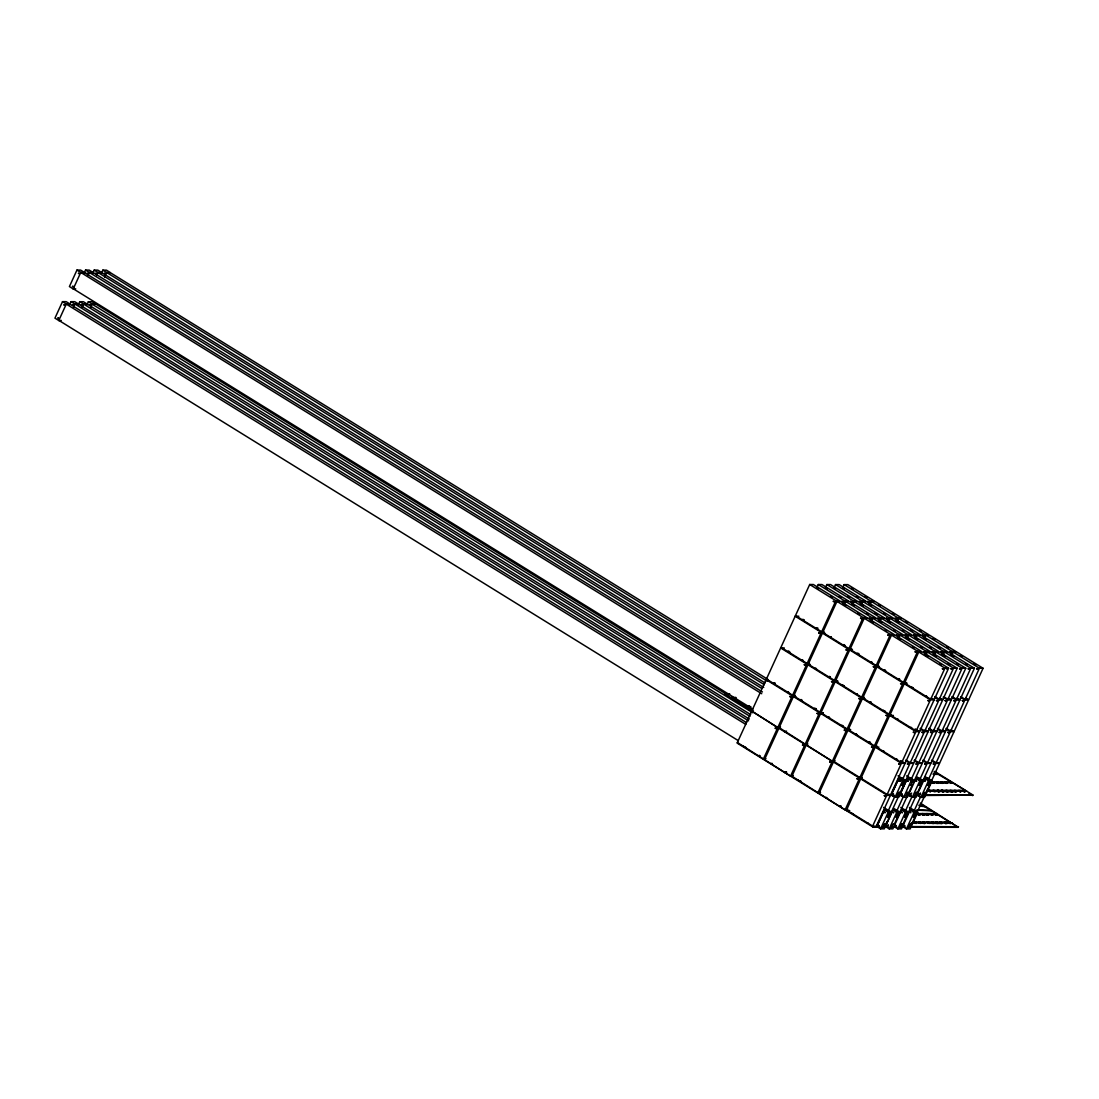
<?xml version="1.0" encoding="UTF-8"?>
<svg xmlns="http://www.w3.org/2000/svg" width="1099" height="1099" viewBox="0 0 1099 1099"><rect width="100%" height="100%" fill="white"/><g stroke="black" fill="none" stroke-linecap="round" stroke-linejoin="round"><path stroke-width="1.5" d="M888.033 825.747L888.39 824.786M911.167 793.835L911.648 793.066M919.808 793.863L920.44 792.97M62.506 301.648L66.325 304.011L69.993 304.025L66.174 301.662L62.506 301.648L54.95 318.147L58.769 320.51L61.283 320.413M73.221 288.927L80.776 272.428L84.444 272.442L80.625 270.079L76.957 270.079L69.416 286.564L73.221 288.927L75.735 288.831M58.769 320.51L66.325 304.011M69.718 304.684L71.092 301.675L74.759 301.689L78.579 304.052L74.911 304.038L73.551 307.116M84.17 273.102L85.543 270.093L89.225 270.107L763.723 687.452M88.016 275.533L89.362 272.456L93.03 272.47M78.359 304.698L79.732 301.703L83.4 301.717L750.617 714.556M92.811 273.129L94.184 270.12L97.852 270.134L101.671 272.497L98.003 272.483L94.184 270.12M82.191 307.129L83.551 304.066L87.219 304.08L83.551 304.176M96.657 275.561L98.003 272.483L764.382 684.759M87 304.725L88.373 301.73L92.041 301.744L728.637 695.64M101.451 273.143L102.825 270.148L106.493 270.162L110.312 272.525L106.644 272.511L104.611 277.058M90.832 307.157L92.192 304.093L95.86 304.107M724.612 693.922L778.326 727.923L724.612 693.922L729.736 693.936M751.62 711.396L737.099 743.075L791.088 776.471L737.374 742.484M751.908 710.765L766.14 679.677L792.31 695.859L794.756 695.873M784.329 647.957L780.661 647.957L766.429 679.045L792.599 695.227L795.044 695.241M798.849 616.237L795.181 616.223L780.949 647.325L807.133 663.508L809.578 663.521M809.702 584.503L835.886 600.7L839.554 600.713L813.37 584.517L809.702 584.503L795.47 615.605L821.654 631.788L824.099 631.801M742.951 745.933L744.037 746.537M816.873 587.649L818.288 584.531L821.956 584.544L848.14 600.741L844.472 600.727L818.288 584.531M825.459 587.663L826.874 584.558L830.542 584.572L856.725 600.768L853.058 600.755L826.874 584.558M834.086 587.69L835.515 584.586L839.183 584.599L865.366 600.782L861.698 600.782L835.515 584.586M792.31 695.859L778.078 726.947L780.524 726.961M792.599 695.227L806.845 664.139L809.29 664.153M807.133 663.508L821.365 632.42L823.81 632.433M821.654 631.788L835.886 600.7M842.727 587.718L844.156 584.613L847.824 584.613L874.007 600.81L870.339 600.796L844.156 584.613M764.643 759.34L793.409 696.532L795.855 696.546M810.375 664.826L807.93 664.813L793.698 695.901L819.868 712.097L834.1 681.009L837.933 681.064M824.896 633.106L822.45 633.093L808.218 664.181L834.388 680.377L836.834 680.391M836.971 601.373L863.155 617.569L866.823 617.583L840.639 601.387L836.971 601.373L822.739 632.461L848.923 648.657L851.368 648.671M784.452 731.7L786.568 731.11M843.043 603.832L844.472 600.727M844.128 604.505L845.557 601.4L849.225 601.414L875.408 617.597L871.741 617.597L845.557 601.4M851.629 603.859L853.058 600.755M852.714 604.532L854.143 601.428L857.811 601.441L883.994 617.624L880.326 617.624L854.143 601.428M860.27 603.887L861.698 600.782M861.355 604.56L862.784 601.455L866.452 601.455L892.635 617.652L888.967 617.638L862.784 601.455M786.609 772.089L784.974 772.693L786.334 772.693M868.911 603.914L870.339 600.796M823.398 712.784L819.579 712.729L805.347 743.817L807.792 743.831M834.388 680.377L848.634 649.289L852.453 649.344M848.923 648.657L863.155 617.569M869.996 604.587L871.425 601.469L875.092 601.483L901.262 617.679L897.595 617.665L871.425 601.469M806.144 745.122L791.637 776.814L845.626 810.21L791.912 776.21M806.432 744.49L820.665 713.402L823.11 713.402M837.644 681.682L835.199 681.682L820.953 712.77L847.137 728.967L849.582 728.967M852.165 649.962L849.719 649.962L835.487 681.05L861.657 697.247L864.102 697.247M864.24 618.242L890.424 634.439L894.091 634.439L867.908 618.256L864.24 618.242L850.008 649.33L876.178 665.527L878.623 665.527M797.489 779.658L798.575 780.263M870.312 620.701L871.741 617.597M871.397 621.375L872.826 618.27L876.494 618.27L902.677 634.466L899.009 634.453L872.826 618.27M878.898 620.729L880.326 617.624M879.983 621.402L881.412 618.284L885.08 618.297L911.263 634.494L907.595 634.48L881.412 618.284M887.539 620.756L888.967 617.638M888.624 621.43L890.053 618.311L893.721 618.325L919.89 634.521L916.223 634.508L890.053 618.311M896.18 620.77L897.595 617.665M832.328 761.319L818.096 792.406L820.541 792.406M850.667 729.64L846.848 729.599L832.616 760.687L835.061 760.687M847.137 728.967L861.369 697.879L863.814 697.879M861.657 697.247L875.889 666.159L878.335 666.159M876.178 665.527L890.424 634.439M897.265 621.443L898.694 618.339L902.361 618.352L928.531 634.549L924.863 634.535L898.694 618.339M819.181 793.08L847.933 730.272L850.379 730.272M864.899 698.552L862.454 698.552L848.222 729.64L874.406 745.836L876.851 745.836M879.434 666.832L876.988 666.832L862.742 697.92L888.926 714.103L903.158 683.015L906.977 683.07M891.509 635.112L917.692 651.295L921.347 651.309L895.177 635.112L891.509 635.112L877.277 666.2L903.447 682.383L905.892 682.397M897.581 637.571L899.009 634.453M898.666 638.244L900.095 635.126L903.763 635.14L929.933 651.336L926.265 651.322L900.095 635.126M906.167 637.599L907.595 634.48M907.252 638.258L908.681 635.153L912.349 635.167L938.519 651.364L934.851 651.35L908.681 635.153M914.808 637.612L916.223 634.508M915.893 638.285L917.322 635.181L920.989 635.195L947.159 651.391L943.491 651.377L917.322 635.181M839.773 805.814L841.339 806.419L840.364 806.103M923.448 637.64L924.863 634.535M876.562 746.468L874.117 746.455L859.885 777.556L862.33 777.556M874.406 745.836L888.638 714.735L891.083 714.748M903.447 682.383L917.692 651.295M924.534 638.313L925.949 635.208L929.617 635.222L955.8 651.405L952.132 651.405L925.949 635.208M879.818 827.094L873.004 827.066L846.285 810.54L860.682 778.848M860.97 778.229L875.202 747.128L878.87 747.141M893.391 715.422L889.723 715.408L875.491 746.496L901.675 762.692L905.342 762.706L919.575 731.618L915.206 728.912M906.689 683.702L904.257 683.688L890.011 714.776L916.195 730.972L919.863 730.986L934.095 699.898L931.183 698.099M918.778 651.968L904.546 683.056L930.716 699.252L934.384 699.266L948.616 668.178L922.446 651.982L918.778 651.968L944.948 668.165L948.616 668.178M924.85 654.427L926.265 651.322M852.137 813.397L853.222 814.002M925.935 655.1L927.364 651.995L931.032 652.009L957.202 668.206L942.969 699.294L939.302 699.28L934.947 696.587M933.436 654.454L934.851 651.35M934.521 655.128L935.95 652.023L939.618 652.037L965.787 668.219L951.555 699.321L947.888 699.307L943.533 696.601M942.077 654.482L943.491 651.377M943.162 655.155L944.577 652.05L948.245 652.05L974.428 668.247L960.196 699.335L956.528 699.335L952.16 696.629M867.166 822.684L868.251 823.288M950.717 654.509L952.132 651.405M905.054 763.338L901.386 763.324L887.154 794.412L890.822 794.426L905.054 763.338L900.685 760.632M901.675 762.692L915.907 731.604L919.575 731.618M916.195 730.972L930.427 699.884L934.095 699.898M930.716 699.252L944.948 668.165M833.413 761.992L887.401 795.374L891.083 794.783M873.004 827.066L879.227 826.489M951.803 655.183L953.218 652.078L956.886 652.078L983.069 668.274L968.837 699.362L965.169 699.349L960.801 696.656M884.338 809.977L876.782 826.475L880.601 828.838L884.269 828.852L891.825 812.353L888.006 809.99L884.338 809.977L888.143 812.34L891.825 812.353M898.79 778.408L891.234 794.893L895.053 797.256L898.721 797.27L906.277 780.771L902.458 778.408L898.79 778.408L902.609 780.757L906.277 780.771M876.878 826.366L884.338 810.087M891.344 794.783L898.79 778.518L902.403 778.518L898.034 775.812M888.335 810.622L894.737 796.624M902.856 778.889L909.972 763.352L913.64 763.365L899.408 794.453M910.26 762.72L924.493 731.632L928.16 731.646L913.928 762.733L910.26 762.72L905.892 760.027M924.781 731L939.013 699.912L942.681 699.926L928.449 731.014L924.781 731L920.413 728.307M939.302 699.28L953.534 668.192L957.202 668.206M880.601 828.838L888.143 812.34M895.053 797.256L902.609 780.757M885.588 824.621L887.017 821.503M888.445 818.398L899.119 795.085M892.924 810.004L896.743 812.367L900.411 812.381L896.592 810.018L892.924 810.004L885.368 826.503L889.187 828.866L892.855 828.88L901.565 810.032L905.233 810.045M911.044 778.435L907.376 778.422L899.82 794.92L903.639 797.283L907.307 797.297L916.016 778.449L919.684 778.463L923.503 780.826L919.836 780.812L916.016 778.449M896.921 810.636L903.323 796.651M910.728 780.469L918.558 763.379L922.226 763.393L913.681 782.035M918.846 762.747L933.078 731.659L936.746 731.659L922.514 762.761L918.846 762.747L914.478 760.041M933.367 731.027L947.599 699.939L951.267 699.939L937.035 731.041L933.367 731.027L928.998 728.321M947.888 699.307L962.12 668.219L965.787 668.219M889.187 828.866L896.743 812.367M903.639 797.283L911.195 780.785L914.863 780.798L906.62 775.839M894.174 824.648L907.705 795.113M907.994 794.481L912.252 785.153M904.848 812.216L911.964 796.679M919.368 780.496L927.199 763.407L930.867 763.407L917.335 792.942M927.487 762.775L941.719 731.687L945.387 731.687L931.155 762.775L927.487 762.775L923.119 760.068M942.008 731.055L956.24 699.953L959.908 699.967L945.676 731.055L942.008 731.055L937.639 728.349M956.528 699.335L970.76 668.233L974.428 668.247M894.009 826.53L897.828 828.893L905.37 812.395L909.052 812.408L900.809 807.449M908.461 794.948L912.28 797.311L919.836 780.812M902.815 824.662L915.632 796.693M913.873 810.073L910.192 810.059L901.496 828.907L897.828 828.893M917.102 794.975L920.921 797.338L924.589 797.352L932.144 780.853L928.325 778.49L924.657 778.477L915.948 797.324L912.28 797.311M913.489 812.243L920.605 796.706M928.71 778.971L935.84 763.42L939.508 763.434L925.976 792.97M936.128 762.788L950.36 731.7L954.028 731.714L939.796 762.802L936.128 762.788L931.76 760.096M950.649 731.069L964.881 699.981L968.549 699.994L954.317 731.082L950.649 731.069L946.28 728.376M965.169 699.349L979.401 668.261L983.069 668.274M906.455 828.921L914.011 812.422L917.679 812.436L910.137 828.921L906.455 828.921L902.65 826.558M920.921 797.338L928.476 780.839L932.144 780.853M910.741 826.242L924.273 796.706M924.74 806.666L919.355 806.048M930.853 810.458L917.5 809.812M931.512 810.787L916.456 810.142M937.049 814.373C934.191 812.202 936.609 815.898 937.365 813.631L915.206 813.576M945.305 823.508L952.393 822.931L911.456 822.808M908.804 827.176L958.232 827.313L920.303 803.081M924.905 795.484L972.903 795.03L934.699 771.388M900.012 780.51L900.699 779.74M929.878 782.763C930.565 779.988 927.68 784.7 929.878 782.763L951.789 782.804M946.885 669.305L946.761 668.412M804.111 620.482L802.49 619.699L803.919 620.221M828.083 716.85L829.608 717.661L828.825 717.07M871.397 702.797L869.735 702.055L871.026 702.426M919.575 796.28L918.75 796.061L919.327 795.333M74.169 304.657L74.196 305.371M906.496 794.811C904.546 798.808 908.035 791.775 909.835 794.838M97.261 273.102L97.289 273.802M920.385 793.629L920.44 794.398M74.21 286.083L74.155 286.866M82.961 304.643L82.988 305.44M900.603 780.469L900.631 781.252M801.707 659.84L803.232 660.636L802.243 659.963M858.896 653.63L857.838 653.328M830.363 677.561L828.88 676.723L830.294 677.245M911.662 687.15L913.187 687.947L912.623 687.466M799.468 780.812L800.374 780.812M954.701 790.95L956.556 791.816L933.463 791.321M958.891 790.978L960.856 791.829L958.52 790.964M936.018 822.629L937.873 823.494M940.304 822.643L942.159 823.508L928.064 823.247M74.911 304.148L78.524 304.162L749.271 719.034M95.805 304.217L92.192 304.203L752.719 712.756M735.849 697.384L729.915 697.975L731.288 697.975M732.951 698.236L736.316 698.25M745.191 705.805L749.491 705.819M744.916 706.41L747.251 707.275M746.592 706.671L750.878 706.684M746.303 707.275L745.287 706.423L746.922 707.22M780.235 727.593L777.79 727.579L763.558 758.667L766.003 758.681M807.504 744.463L805.059 744.449L790.827 775.537L793.272 775.551M744.449 746.743L745.905 747.389M759.066 755.824L760 755.824L759.313 755.398M771.306 763.393L772.24 763.407M933.394 773.504L936.76 773.504M933.106 774.355L938.148 774.369M862.042 778.188L859.597 778.174L845.365 809.276L847.81 809.276M907.389 778.532L911.002 778.545M916.016 778.559L919.629 778.573L916.717 776.773M924.657 778.587L928.27 778.6L925.358 776.801M931.87 781.884L950.401 781.939L951.459 782.749L950.456 782.062M936.774 782.502L938.628 783.367M926.993 790.263L964.029 790.373L965.087 791.17L964.098 790.497M942.145 790.964L943.354 791.72L941.348 790.909L942.75 791.775M963.754 790.978L964.812 791.775L963.232 791.184M926.787 791.129L966.79 791.239L934.04 771.828M925.179 794.893L972.903 795.03M887.401 795.374L894.215 795.401M897.622 795.415L902.746 795.429M907.856 795.442L911.263 795.442M916.374 795.47L919.794 795.47M918.888 805.196L922.253 805.196M846.285 810.54L849.692 810.554M921.745 814.194L928.531 815.073M915.508 814.428L937.392 814.496M912.596 821.956L949.632 822.066M948.89 822.67L950.745 823.522M883.514 826.503L886.92 826.503M910.783 826.585L958.52 826.723M884.942 827.107L888.349 827.121M893.46 827.135L896.866 827.135M901.991 827.162L905.397 827.162M870.903 661.859L872.29 662.656L871.727 662.175M897.279 718.883L898.295 719.296M856.725 734.572L855.201 733.775L856.671 734.256M958.987 790.964L960.526 791.761L958.932 791.17M789.604 651.611L788.587 651.199M899.559 678.921L898.735 678.619M787.502 691.614L788.711 692.356L787.928 691.779M815.98 708.635L815.156 708.333M936.925 782.515L938.106 783.051M947.448 791.129L945.923 790.318M934.576 791.088L933.037 790.291M930.276 791.074L928.751 790.277M918.228 814.194C922.212 815.321 916.854 812.559 918.998 814.222M949.041 822.684L950.429 823.467L948.959 822.986M803.932 619.85L802.819 619.273M830.391 636.678L831.38 637.351L830.817 636.87M925.825 695.708L926.745 696.23M830.322 676.874L829.319 676.393M842.933 685.199L844.128 685.941L842.48 685.254M856.767 693.703L857.399 694.005M869.804 741.646L869.913 742.168M883.143 750.713L883.939 751.125M897.306 759.821L896.111 759.079L897.416 759.45M946.17 782.048L947.489 782.79M942.2 782.653L940.868 781.911M937.9 782.639L936.582 781.897M959.798 790.483L961.13 791.225M933.614 782.625L932.282 781.884M955.512 790.469L956.831 791.211M951.212 790.456L952.545 791.198M931.787 822.931L933.257 823.426L932.474 822.835M928.284 823.343L928.174 822.821M923.778 823.233L924.671 823.398L923.668 822.725M914.876 822.629L916.085 823.371L914.972 823.11M817.148 628.133L817.835 628.024M844.636 645.086L843.73 644.563M885.148 670.5L884.255 670.335L885.835 670.926M816.09 668.48L815.197 668.329L816.488 668.7M871.012 702.096L870.216 701.684M911.524 727.511L910.645 727.428L911.62 728.033M842.466 725.505L841.587 725.409L843.153 725.931M938.065 791.033L939.054 791.706L937.955 791.445M927.529 814.936L926.581 814.222L928.188 814.95M923.242 814.936L922.281 814.208L923.902 814.936M918.943 814.922L918.146 814.496M758.777 755.617L759.588 755.617M919.382 822.711L920.371 823.385L919.272 823.124M786.266 772.57L785.359 772.048M885.313 670.294L884.626 669.868M774.259 683.029L775.152 683.029M801.734 699.994L800.979 699.486M801.775 700.31L800.676 700.049L802.256 700.64M933.655 791.431L935.098 791.747M935.895 814.881L935.167 814.249L936.705 814.881M931.609 814.867L930.867 814.235L932.419 814.867M918.846 814.4L919.602 814.922M826.956 797.778L826.256 797.352M844.65 645.415L843.359 645.044L844.939 645.621M945.786 783.065L945.222 782.584L946.692 783.079M941.486 783.051L940.923 782.57L942.393 783.065M953.218 652.078L979.401 668.261M944.577 652.05L970.76 668.233M935.95 652.023L962.12 668.219M927.364 651.995L953.534 668.192M965.636 698.195L968.549 699.994M960.512 697.288L964.881 699.981M956.995 698.167L959.908 699.967M951.871 697.261L956.24 699.953M948.355 698.14L951.267 699.939M943.244 697.233L947.599 699.939M939.769 698.126L942.681 699.926M934.658 697.206L939.013 699.912M795.181 616.223L821.365 632.42M822.45 633.093L848.634 649.289M849.719 649.962L875.889 666.159M876.988 666.832L903.158 683.015M904.257 683.688L930.427 699.884M951.116 729.915L954.028 731.714M945.992 729.008L950.36 731.7M942.475 729.887L945.387 731.687M937.351 728.98L941.719 731.687M933.834 729.873L936.746 731.659M928.71 728.953L933.078 731.659M925.248 729.846L928.16 731.646M920.124 728.925L924.493 731.632M780.661 647.957L806.845 664.139M807.93 664.813L834.1 681.009M835.199 681.682L861.369 697.879M862.454 698.552L888.638 714.735M889.723 715.408L915.907 731.604M931.471 760.728L935.84 763.42M922.83 760.7L927.199 763.407M968.961 793.354L972.629 795.621M935.826 773.504L937.213 774.369M949.454 781.939L950.855 782.804M963.095 790.373L965.142 791.829M914.189 760.673L918.558 763.379M962.82 790.978L964.208 791.829M945.167 781.925L946.555 782.79M958.795 790.36L960.196 791.225M947.214 783.395L944.893 782.529L946.28 783.395M941.816 781.911L943.203 782.776M954.509 790.346L955.896 791.211M942.928 783.381L940.593 782.515L941.994 783.381M905.603 760.645L909.972 763.352M954.234 790.95L955.622 791.802M937.516 781.897L938.903 782.763M950.209 790.332L951.61 791.198M952.27 791.802L949.934 790.937L951.336 791.802M936.307 782.502L937.694 783.367M110.257 272.634L767.885 679.388M933.23 781.897L934.617 782.749M946.857 790.318L948.245 791.184M934.342 783.353L932.474 782.488L933.807 783.038M947.97 791.788L945.648 790.923L947.036 791.788M793.409 696.532L819.579 712.729M820.665 713.402L846.848 729.599M847.933 730.272L874.117 746.455M875.202 747.128L901.386 763.324M932.007 782.488L933.408 783.353M102.825 270.148L767.184 681.188M924.657 778.477L928.476 780.839M942.571 790.318L943.959 791.17M941.623 790.305L943.684 791.775M101.63 272.607L765.069 682.974M938.271 790.305L939.659 791.156M937.337 790.291L939.384 791.761M937.763 791.335L938.45 791.761M933.985 790.291L935.373 791.143M929.685 790.277L931.073 791.129M85.543 270.093L761.566 688.345M907.376 778.422L911.195 780.785M84.403 272.552L762.431 691.944M76.957 270.079L761.731 693.73M920.399 803.987L952.119 823.536M953.341 824.291L958.232 827.313M920.728 804.262L923.641 806.062M935.07 813.631L936.458 814.496M948.698 822.066L950.086 822.917M921.319 805.196L922.707 806.062M937.117 815.101L934.796 814.235L936.183 815.087M948.423 822.67L949.811 823.522M931.705 813.617L933.106 814.483M945.346 822.052L946.734 822.917M930.771 813.617L932.158 814.483M944.412 822.052L945.799 822.917M932.817 815.087L930.496 814.222L931.883 815.087M946.459 823.522L944.536 822.863M944.137 822.656L945.525 823.508M927.419 813.603L928.806 814.469M941.046 822.038L942.434 822.904M926.484 813.603L927.872 814.469M940.112 822.038L941.5 822.904M926.21 814.208L927.597 815.073M939.837 822.643L941.225 823.494M923.119 813.59L924.52 814.455M936.76 822.025L938.148 822.89M922.185 813.59L923.572 814.455M935.826 822.025L937.213 822.89M73.331 288.817L752.815 709.102M922.844 814.194L924.232 815.06M921.91 814.194L923.297 815.06M935.551 822.629L936.939 823.494M732.497 697.384L733.885 698.236M746.125 705.805L747.526 706.671M731.563 697.37L753.433 710.902M909.436 807.477L917.679 812.436M918.833 813.59L920.22 814.441M932.46 822.011L933.848 822.876M779.15 727.648L832.863 761.648L778.875 728.252M833.688 761.387L887.676 794.783M917.899 813.576L919.945 815.046M931.526 822.011L933.573 823.481M917.624 814.18L919.011 815.046M931.251 822.615L932.639 823.481M88.373 301.73L92.192 304.093M910.192 810.059L914.011 812.422M928.174 822.011L929.562 822.863M927.24 821.997L928.628 822.863M927.899 822.601L929.287 823.467M923.874 821.997L925.276 822.849M922.94 821.983L924.328 822.849M923.6 822.588L924.987 823.453L919.066 823.014M923.366 823.027L924.053 823.453M79.732 301.703L749.916 716.342M901.565 810.032L905.37 812.395M919.588 821.983L920.976 822.835M918.654 821.983L920.042 822.835M919.314 822.588L920.701 823.439M893.624 808.328L896.537 810.128M915.288 821.97L916.69 822.821M914.354 821.97L915.742 822.821M915.014 822.574L916.401 823.426L914.78 823M71.092 301.675L748.57 720.834M746.509 722.62L69.938 304.135L66.325 304.121L745.809 724.42M883.582 807.394L887.951 810.1M58.879 320.4L738.363 740.685M785.881 771.841L786.582 772.267M800.209 780.702L800.91 781.128M846.45 809.949L873.279 826.475M882.634 827.533L883.678 826.366L882.634 827.533M883.678 825.157L884.929 823.962L883.678 825.157M887.456 816.914L888.706 815.705L887.456 816.914M888.624 814.455L889.668 813.301L888.624 814.455M891.22 827.547L892.278 826.393L891.22 827.547M892.264 825.184L893.514 823.989L892.264 825.184M896.042 816.942L897.292 815.733L896.042 816.942M897.1 795.951L898.144 794.783L897.1 795.951M897.21 814.483L898.254 813.315L897.21 814.483M898.13 793.588L899.298 792.283L898.13 793.588M899.861 827.574L900.905 826.421L899.861 827.574M900.905 825.212L902.073 823.92L900.905 825.212M901.908 785.332L903.076 784.04L901.908 785.332M903.076 782.873L904.134 781.719L903.076 782.873M904.683 816.969L905.851 815.678L904.683 816.969M905.851 814.51L906.895 813.342L905.851 814.51M906.716 793.602L907.884 792.31L906.716 793.602M908.502 827.602L909.629 826.517L908.502 827.602M909.546 825.239L910.7 823.948L909.546 825.239M910.494 785.359L911.662 784.068L910.494 785.359M911.662 782.9L912.72 781.746L911.662 782.9M913.324 816.983L914.478 815.692L913.324 816.983M914.327 795.992L915.44 794.92L914.327 795.992M914.492 814.538L915.604 813.452L914.492 814.538M915.357 793.629L916.525 792.338L915.357 793.629M919.135 785.387L920.303 784.095L919.135 785.387M920.303 782.928L921.36 781.76L920.303 782.928M922.954 796.019L924.08 794.948L922.954 796.019M923.998 793.657L925.166 792.365L923.998 793.657M927.776 785.414L928.943 784.109L927.776 785.414M58.027 317.968L58.645 318.243L58.027 317.968M64.003 304.904L64.635 305.179L64.003 304.904M72.479 286.386L73.111 286.66L72.479 286.386M72.589 304.918L73.221 305.192L72.589 304.918M78.469 273.321L79.101 273.596L78.469 273.321M81.23 304.945L81.862 305.22L81.23 304.945M87.055 273.335L87.686 273.61L87.055 273.335M89.871 304.973L90.503 305.247L89.871 304.973M95.695 273.363L96.327 273.637L95.695 273.363M104.323 273.39L104.955 273.665L104.364 273.294M775.221 728.197L776.141 728.596L775.221 728.197M789.741 696.478L790.662 696.876L789.741 696.478M804.276 664.758L805.182 665.156L804.276 664.758M802.49 745.067L803.396 745.465L802.49 745.067M818.796 633.038L819.703 633.436L818.837 632.9M817.01 713.347L817.931 713.746L817.01 713.347M833.317 601.318L834.223 601.716L833.317 601.318M831.531 681.627L832.451 682.026L831.531 681.627M841.903 601.345L842.809 601.744L841.903 601.345M829.759 761.937L830.665 762.321L829.759 761.937M846.065 649.907L846.972 650.306L846.065 649.907M850.489 601.373L851.395 601.757L850.489 601.373M844.279 730.217L845.186 730.601L844.32 730.066M859.13 601.387L860.036 601.785L859.13 601.387M860.586 618.188L861.492 618.586L860.586 618.188M858.8 698.483L859.72 698.882L858.8 698.483M867.77 601.414L868.677 601.812L867.77 601.414M869.172 618.215L870.078 618.6L869.172 618.215M857.028 778.793L857.934 779.191L857.028 778.793M873.32 666.763L874.241 667.162L873.32 666.763M877.758 618.229L878.664 618.627L877.758 618.229M871.548 747.073L872.455 747.471L871.548 747.073M886.398 618.256L887.305 618.655L886.44 618.119M887.855 635.043L888.761 635.442L887.855 635.043M886.069 715.353L886.975 715.751L886.069 715.353M895.026 618.284L895.946 618.682L895.026 618.284M878.431 825.418L879.063 825.692L878.431 825.418M896.441 635.071L897.347 635.469L896.441 635.071M884.297 795.662L885.203 796.061L884.297 795.662M884.42 812.353L885.052 812.628L884.42 812.353M887.017 825.445L887.649 825.72L887.017 825.445M900.589 683.633L901.51 684.031L900.589 683.633M905.026 635.098L905.933 635.497L905.026 635.098M892.883 795.69L893.789 796.088L892.883 795.69M892.896 793.835L893.528 794.11L892.896 793.835M893.006 812.367L893.638 812.642L893.006 812.367M898.817 763.942L899.724 764.341L898.817 763.942M898.872 780.771L899.504 781.046L898.872 780.771M895.658 825.473L896.289 825.747L895.685 825.376M913.654 635.126L914.574 635.524L913.654 635.126M901.468 795.717L902.375 796.102L901.468 795.717M901.482 793.863L902.114 794.137L901.482 793.863M901.647 812.395L902.279 812.669L901.647 812.395M915.11 651.913L916.03 652.311L915.165 651.776M907.403 763.97L908.31 764.368L907.403 763.97M907.458 780.798L908.09 781.073L907.458 780.798M904.298 825.5L904.93 825.775L904.326 825.404M913.338 732.222L914.244 732.621L913.338 732.222M922.295 635.153L923.215 635.538L922.295 635.153M910.123 793.89L910.741 794.165L910.151 793.794M910.109 795.731L911.016 796.129L910.109 795.731M910.288 812.422L910.906 812.697L910.315 812.326M923.696 651.941L924.616 652.339L923.696 651.941M915.989 763.997L916.896 764.382L915.989 763.997M916.099 780.812L916.731 781.087L916.126 780.716M921.924 732.25L922.83 732.648L921.924 732.25M918.75 793.918L919.382 794.192L918.75 793.918M927.858 700.503L928.765 700.901L927.858 700.503M932.282 651.968L933.202 652.366L932.282 651.968M924.63 764.011L925.537 764.409L924.63 764.011M924.74 780.839L925.372 781.114L924.767 780.743M930.51 732.264L931.416 732.662L930.551 732.126M936.444 700.53L937.351 700.915L936.444 700.53M940.923 651.995L941.843 652.38L940.923 651.995M933.271 764.039L934.177 764.437L933.312 763.901M942.379 668.783L943.299 669.181L942.379 668.783M939.15 732.291L940.057 732.69L939.15 732.291M945.03 700.544L945.937 700.942L945.03 700.544M949.563 652.009L950.47 652.408L949.563 652.009M950.965 668.81L951.885 669.195L950.965 668.81M947.791 732.319L948.698 732.717L947.791 732.319M953.671 700.571L954.578 700.97L953.671 700.571M959.551 668.824L960.471 669.222L959.551 668.824M962.312 700.599L963.219 700.997L962.312 700.599M968.192 668.851L969.098 669.25L968.192 668.851M976.832 668.879L977.739 669.277L976.832 668.879M886.866 795.044L872.633 826.132L876.301 826.146L890.533 795.058L886.866 795.044M817.01 587.979L818.645 588.762L817.12 587.965M825.596 588.006L827.231 588.789L825.692 587.992M834.182 588.034L835.817 588.817L834.278 588.006M830.652 596.414L832.273 597.197L830.652 596.414M842.823 588.047L844.444 588.844L842.823 588.047M731.934 697.384L733.555 698.181L731.934 697.384M839.238 596.441L840.859 597.224L839.238 596.441M851.464 588.075L853.085 588.858L851.464 588.075M787.969 651.419L789.59 652.202L787.969 651.419M847.824 596.469L849.445 597.252L847.824 596.469M816.131 628.133L817.752 628.916L816.227 628.12M844.279 604.848L845.9 605.631L844.375 604.835M856.464 596.482L858.085 597.279L856.561 596.469M745.562 705.819L747.196 706.616L745.658 705.805M773.449 683.138L775.07 683.921L773.449 683.138M852.865 604.862L854.486 605.659L852.961 604.848M865.105 596.51L866.726 597.293L865.201 596.496M861.451 604.89L863.072 605.673L861.451 604.89M857.921 613.283L859.542 614.066L857.921 613.283M870.092 604.917L871.713 605.7L870.092 604.917M866.507 613.297L868.128 614.094L866.507 613.297M878.733 604.945L880.354 605.728L878.733 604.945M875.092 613.324L876.714 614.107L875.092 613.324M871.548 621.704L873.169 622.501L871.548 621.704M883.733 613.352L885.354 614.135L883.733 613.352M880.134 621.732L881.755 622.515L880.134 621.732M892.374 613.379L893.995 614.162L892.47 613.366M888.72 621.759L890.341 622.542L888.72 621.759M857.028 653.424L858.649 654.221L857.124 653.41M885.19 630.139L886.811 630.936L885.286 630.125M897.361 621.787L898.982 622.57L897.457 621.773M814.359 708.443L815.98 709.226L814.359 708.443M893.775 630.167L895.397 630.95L893.872 630.153M906.002 621.814L907.623 622.597L906.002 621.814M902.361 630.194L903.982 630.977L902.458 630.18M898.817 638.574L900.438 639.357L898.817 638.574M911.002 630.222L912.623 631.005L911.002 630.222M907.403 638.601L909.024 639.384L907.403 638.601M919.643 630.249L921.264 631.032L919.643 630.249M915.989 638.629L917.61 639.412L915.989 638.629M912.458 647.009L914.08 647.792L912.555 646.995M924.63 638.643L926.251 639.439L924.726 638.629M921.044 647.036L922.665 647.819L921.141 647.023M933.271 638.67L934.892 639.453L933.367 638.656M929.63 647.064L931.251 647.847L929.727 647.05M897.938 678.729L899.518 679.553L897.938 678.729M926.086 655.444L927.707 656.227L926.086 655.444M938.271 647.077L939.892 647.874L938.271 647.077M934.672 655.471L936.293 656.254L934.672 655.471M946.898 647.105L948.533 647.888L946.898 647.105M883.404 710.449L885.038 711.232L883.5 710.435M943.258 655.485L944.879 656.282L943.258 655.485M939.727 663.878L941.348 664.661L939.727 663.878M951.899 655.512L953.52 656.295L951.899 655.512M868.883 742.168L870.504 742.951L868.883 742.168M948.313 663.906L949.934 664.689L948.313 663.906M960.54 655.54L962.161 656.323L960.54 655.54M956.899 663.92L958.52 664.716L956.899 663.92M965.526 663.947L967.161 664.73L965.623 663.933M974.167 663.975L975.788 664.758L974.167 663.975M936.197 773.517L937.832 774.314L936.293 773.504M930.468 791.678L929.177 791.307L930.468 791.678M921.69 805.21L923.311 806.007L921.69 805.21M937.708 790.318L939.329 791.101L937.804 790.305M941.994 790.318L943.629 791.115L942.09 790.305M922.556 813.603L924.19 814.4L922.556 813.603M946.019 790.937L947.64 791.733L946.019 790.937M914.725 821.983L916.36 822.766L914.821 821.97M926.855 813.617L928.476 814.414L926.855 813.617M950.305 790.95L951.94 791.747L950.305 790.95M919.025 821.997L920.646 822.78L919.121 821.983M931.141 813.631L932.776 814.428L931.141 813.631M923.311 822.011L924.946 822.794L923.407 821.997M927.611 822.011L929.232 822.808L927.707 821.997M931.897 822.025L933.532 822.821L931.993 822.011M936.197 822.038L937.818 822.835L936.293 822.025M940.483 822.052L942.118 822.849L940.579 822.038M944.783 822.066L946.404 822.863L944.879 822.052M949.069 822.079L950.704 822.863L949.165 822.066"/></g></svg>
